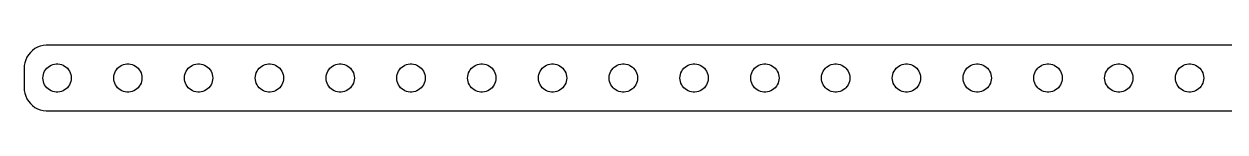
# Model space of a CAD drawing. Header units: metres. Extents: x -127 to 127, y 21 to 27.
# Drawn here: x -127.2 to 0, y 20.5 to 27.5 of the extents above; entities that cross this region are included whole.
import ezdxf

# ---------------------------------------------------------------- set-up
doc = ezdxf.new("R2010")
doc.units = ezdxf.units.M

msp = doc.modelspace()

# ---------------------------------------------------------------- linework, layer by layer
for p, q in [((-126.344, 26.9263), (-126.572, 26.7114)), ((-126.09, 27.1108), (-126.344, 26.9263)), ((-125.814, 27.2621), (-126.09, 27.1108)), ((-125.523, 27.3776), (-125.814, 27.2621)), ((-125.218, 27.4557), (-125.523, 27.3776)), ((-124.907, 27.4951), (-125.218, 27.4557)), ((124.907, 27.4951), (-124.907, 27.4951)), ((-127.171, 25.6217), (-127.23, 25.3133)), ((-127.074, 25.9203), (-127.171, 25.6217)), ((-126.941, 26.2044), (-127.074, 25.9203)), ((-126.773, 26.4695), (-126.941, 26.2044)), ((-126.572, 26.7114), (-126.773, 26.4695)), ((-124.214, 25.4266), (-124.031, 25.4734)), ((-124.031, 25.4734), (-123.844, 25.497)), ((-123.844, 25.497), (-123.656, 25.497)), ((-123.656, 25.497), (-123.469, 25.4734)), ((-123.469, 25.4734), (-123.286, 25.4266)), ((-116.714, 25.4266), (-116.531, 25.4734)), ((-116.531, 25.4734), (-116.344, 25.497)), ((-116.344, 25.497), (-116.156, 25.497)), ((-116.156, 25.497), (-115.969, 25.4734)), ((-115.969, 25.4734), (-115.786, 25.4266)), ((-109.214, 25.4266), (-109.031, 25.4734)), ((-109.031, 25.4734), (-108.844, 25.497)), ((-108.844, 25.497), (-108.656, 25.497)), ((-108.656, 25.497), (-108.469, 25.4734)), ((-108.469, 25.4734), (-108.286, 25.4266)), ((-101.714, 25.4266), (-101.531, 25.4734)), ((-101.531, 25.4734), (-101.344, 25.497)), ((-101.344, 25.497), (-101.156, 25.497)), ((-101.156, 25.497), (-100.969, 25.4734)), ((-100.969, 25.4734), (-100.786, 25.4266)), ((-94.2135, 25.4266), (-94.0311, 25.4734)), ((-94.0311, 25.4734), (-93.8442, 25.497)), ((-93.8442, 25.497), (-93.6558, 25.497)), ((-93.6558, 25.497), (-93.4689, 25.4734)), ((-93.4689, 25.4734), (-93.2865, 25.4266)), ((-86.7135, 25.4266), (-86.5311, 25.4734)), ((-86.5311, 25.4734), (-86.3442, 25.497)), ((-86.3442, 25.497), (-86.1558, 25.497)), ((-86.1558, 25.497), (-85.9689, 25.4734)), ((-85.9689, 25.4734), (-85.7865, 25.4266)), ((-79.2135, 25.4266), (-79.0311, 25.4734)), ((-79.0311, 25.4734), (-78.8442, 25.497)), ((-78.8442, 25.497), (-78.6558, 25.497)), ((-78.6558, 25.497), (-78.4689, 25.4734)), ((-78.4689, 25.4734), (-78.2865, 25.4266)), ((-71.7135, 25.4266), (-71.5311, 25.4734)), ((-71.5311, 25.4734), (-71.3442, 25.497)), ((-71.3442, 25.497), (-71.1558, 25.497)), ((-71.1558, 25.497), (-70.9689, 25.4734)), ((-70.9689, 25.4734), (-70.7865, 25.4266)), ((-64.2135, 25.4266), (-64.0311, 25.4734)), ((-64.0311, 25.4734), (-63.8442, 25.497)), ((-63.8442, 25.497), (-63.6558, 25.497)), ((-63.6558, 25.497), (-63.4689, 25.4734)), ((-63.4689, 25.4734), (-63.2865, 25.4266)), ((-56.7135, 25.4266), (-56.5311, 25.4734)), ((-56.5311, 25.4734), (-56.3442, 25.497)), ((-56.3442, 25.497), (-56.1558, 25.497)), ((-56.1558, 25.497), (-55.9689, 25.4734)), ((-55.9689, 25.4734), (-55.7865, 25.4266)), ((-49.2135, 25.4266), (-49.0311, 25.4734)), ((-49.0311, 25.4734), (-48.8442, 25.497)), ((-48.8442, 25.497), (-48.6558, 25.497)), ((-48.6558, 25.497), (-48.4689, 25.4734)), ((-48.4689, 25.4734), (-48.2865, 25.4266)), ((-41.7135, 25.4266), (-41.5311, 25.4734)), ((-41.5311, 25.4734), (-41.3442, 25.497)), ((-41.3442, 25.497), (-41.1558, 25.497)), ((-41.1558, 25.497), (-40.9689, 25.4734)), ((-40.9689, 25.4734), (-40.7865, 25.4266)), ((-34.2135, 25.4266), (-34.0311, 25.4734)), ((-34.0311, 25.4734), (-33.8442, 25.497)), ((-33.8442, 25.497), (-33.6558, 25.497)), ((-33.6558, 25.497), (-33.4689, 25.4734)), ((-33.4689, 25.4734), (-33.2865, 25.4266)), ((-26.7135, 25.4266), (-26.5311, 25.4734)), ((-26.5311, 25.4734), (-26.3442, 25.497)), ((-26.3442, 25.497), (-26.1558, 25.497)), ((-26.1558, 25.497), (-25.9689, 25.4734)), ((-25.9689, 25.4734), (-25.7865, 25.4266)), ((-19.2135, 25.4266), (-19.0311, 25.4734)), ((-19.0311, 25.4734), (-18.8442, 25.497)), ((-18.8442, 25.497), (-18.6558, 25.497)), ((-18.6558, 25.497), (-18.4689, 25.4734)), ((-18.4689, 25.4734), (-18.2865, 25.4266)), ((-11.7135, 25.4266), (-11.5311, 25.4734)), ((-11.5311, 25.4734), (-11.3442, 25.497)), ((-11.3442, 25.497), (-11.1558, 25.497)), ((-11.1558, 25.497), (-10.9689, 25.4734)), ((-10.9689, 25.4734), (-10.7865, 25.4266)), ((-4.21352, 25.4266), (-4.03107, 25.4734)), ((-4.03107, 25.4734), (-3.84418, 25.497)), ((-3.84418, 25.497), (-3.65581, 25.497)), ((-3.65581, 25.497), (-3.46892, 25.4734)), ((-3.46892, 25.4734), (-3.28647, 25.4266)), ((-127.23, 25.3133), (-127.25, 25)), ((-127.25, 25), (-127.25, 23)), ((-125.25, 24), (-125.238, 24.188)), ((-125.238, 24.188), (-125.203, 24.373)), ((-125.203, 24.373), (-125.145, 24.5522)), ((-125.145, 24.5522), (-125.064, 24.7226)), ((-125.064, 24.7226), (-124.964, 24.8817)), ((-124.964, 24.8817), (-124.843, 25.0268)), ((-124.843, 25.0268), (-124.706, 25.1558)), ((-124.706, 25.1558), (-124.554, 25.2665)), ((-124.554, 25.2665), (-124.389, 25.3572)), ((-124.389, 25.3572), (-124.214, 25.4266)), ((-123.286, 25.4266), (-123.111, 25.3572)), ((-123.111, 25.3572), (-122.946, 25.2665)), ((-122.946, 25.2665), (-122.794, 25.1558)), ((-122.794, 25.1558), (-122.657, 25.0268)), ((-122.657, 25.0268), (-122.536, 24.8817)), ((-122.536, 24.8817), (-122.436, 24.7226)), ((-122.436, 24.7226), (-122.355, 24.5522)), ((-122.355, 24.5522), (-122.297, 24.373)), ((-122.297, 24.373), (-122.262, 24.188)), ((-122.262, 24.188), (-122.25, 24)), ((-117.75, 24), (-117.738, 24.188)), ((-117.738, 24.188), (-117.703, 24.373)), ((-117.703, 24.373), (-117.645, 24.5522)), ((-117.645, 24.5522), (-117.564, 24.7226)), ((-117.564, 24.7226), (-117.464, 24.8817)), ((-117.464, 24.8817), (-117.343, 25.0268)), ((-117.343, 25.0268), (-117.206, 25.1558)), ((-117.206, 25.1558), (-117.054, 25.2665)), ((-117.054, 25.2665), (-116.889, 25.3572)), ((-116.889, 25.3572), (-116.714, 25.4266)), ((-115.786, 25.4266), (-115.611, 25.3572)), ((-115.611, 25.3572), (-115.446, 25.2665)), ((-115.446, 25.2665), (-115.294, 25.1558)), ((-115.294, 25.1558), (-115.157, 25.0268)), ((-115.157, 25.0268), (-115.036, 24.8817)), ((-115.036, 24.8817), (-114.936, 24.7226)), ((-114.936, 24.7226), (-114.855, 24.5522)), ((-114.855, 24.5522), (-114.797, 24.373)), ((-114.797, 24.373), (-114.762, 24.188)), ((-114.762, 24.188), (-114.75, 24)), ((-110.25, 24), (-110.238, 24.188)), ((-110.238, 24.188), (-110.203, 24.373)), ((-110.203, 24.373), (-110.145, 24.5522)), ((-110.145, 24.5522), (-110.064, 24.7226)), ((-110.064, 24.7226), (-109.964, 24.8817)), ((-109.964, 24.8817), (-109.843, 25.0268)), ((-109.843, 25.0268), (-109.706, 25.1558)), ((-109.706, 25.1558), (-109.554, 25.2665)), ((-109.554, 25.2665), (-109.389, 25.3572)), ((-109.389, 25.3572), (-109.214, 25.4266)), ((-108.286, 25.4266), (-108.111, 25.3572)), ((-108.111, 25.3572), (-107.946, 25.2665)), ((-107.946, 25.2665), (-107.794, 25.1558)), ((-107.794, 25.1558), (-107.657, 25.0268)), ((-107.657, 25.0268), (-107.536, 24.8817)), ((-107.536, 24.8817), (-107.436, 24.7226)), ((-107.436, 24.7226), (-107.355, 24.5522)), ((-107.355, 24.5522), (-107.297, 24.373)), ((-107.297, 24.373), (-107.262, 24.188)), ((-107.262, 24.188), (-107.25, 24)), ((-102.75, 24), (-102.738, 24.188)), ((-102.738, 24.188), (-102.703, 24.373)), ((-102.703, 24.373), (-102.645, 24.5522)), ((-102.645, 24.5522), (-102.564, 24.7226)), ((-102.564, 24.7226), (-102.464, 24.8817)), ((-102.464, 24.8817), (-102.343, 25.0268)), ((-102.343, 25.0268), (-102.206, 25.1558)), ((-102.206, 25.1558), (-102.054, 25.2665)), ((-102.054, 25.2665), (-101.889, 25.3572)), ((-101.889, 25.3572), (-101.714, 25.4266)), ((-100.786, 25.4266), (-100.611, 25.3572)), ((-100.611, 25.3572), (-100.446, 25.2665)), ((-100.446, 25.2665), (-100.294, 25.1558)), ((-100.294, 25.1558), (-100.157, 25.0268)), ((-100.157, 25.0268), (-100.036, 24.8817)), ((-100.036, 24.8817), (-99.9355, 24.7226)), ((-99.9355, 24.7226), (-99.8553, 24.5522)), ((-99.8553, 24.5522), (-99.7971, 24.373)), ((-99.7971, 24.373), (-99.7618, 24.188)), ((-99.7618, 24.188), (-99.75, 24)), ((-95.25, 24), (-95.2382, 24.188)), ((-95.2382, 24.188), (-95.2029, 24.373)), ((-95.2029, 24.373), (-95.1447, 24.5522)), ((-95.1447, 24.5522), (-95.0645, 24.7226)), ((-95.0645, 24.7226), (-94.9635, 24.8817)), ((-94.9635, 24.8817), (-94.8434, 25.0268)), ((-94.8434, 25.0268), (-94.7061, 25.1558)), ((-94.7061, 25.1558), (-94.5537, 25.2665)), ((-94.5537, 25.2665), (-94.3887, 25.3572)), ((-94.3887, 25.3572), (-94.2135, 25.4266)), ((-93.2865, 25.4266), (-93.1113, 25.3572)), ((-93.1113, 25.3572), (-92.9463, 25.2665)), ((-92.9463, 25.2665), (-92.7939, 25.1558)), ((-92.7939, 25.1558), (-92.6565, 25.0268)), ((-92.6565, 25.0268), (-92.5365, 24.8817)), ((-92.5365, 24.8817), (-92.4355, 24.7226)), ((-92.4355, 24.7226), (-92.3553, 24.5522)), ((-92.3553, 24.5522), (-92.2971, 24.373)), ((-92.2971, 24.373), (-92.2618, 24.188)), ((-92.2618, 24.188), (-92.25, 24)), ((-87.75, 24), (-87.7382, 24.188)), ((-87.7382, 24.188), (-87.7029, 24.373)), ((-87.7029, 24.373), (-87.6447, 24.5522)), ((-87.6447, 24.5522), (-87.5645, 24.7226)), ((-87.5645, 24.7226), (-87.4635, 24.8817)), ((-87.4635, 24.8817), (-87.3434, 25.0268)), ((-87.3434, 25.0268), (-87.2061, 25.1558)), ((-87.2061, 25.1558), (-87.0537, 25.2665)), ((-87.0537, 25.2665), (-86.8887, 25.3572)), ((-86.8887, 25.3572), (-86.7135, 25.4266)), ((-85.7865, 25.4266), (-85.6113, 25.3572)), ((-85.6113, 25.3572), (-85.4463, 25.2665)), ((-85.4463, 25.2665), (-85.2939, 25.1558)), ((-85.2939, 25.1558), (-85.1565, 25.0268)), ((-85.1565, 25.0268), (-85.0365, 24.8817)), ((-85.0365, 24.8817), (-84.9355, 24.7226)), ((-84.9355, 24.7226), (-84.8553, 24.5522)), ((-84.8553, 24.5522), (-84.7971, 24.373)), ((-84.7971, 24.373), (-84.7618, 24.188)), ((-84.7618, 24.188), (-84.75, 24)), ((-80.25, 24), (-80.2382, 24.188)), ((-80.2382, 24.188), (-80.2029, 24.373)), ((-80.2029, 24.373), (-80.1447, 24.5522)), ((-80.1447, 24.5522), (-80.0645, 24.7226)), ((-80.0645, 24.7226), (-79.9635, 24.8817)), ((-79.9635, 24.8817), (-79.8434, 25.0268)), ((-79.8434, 25.0268), (-79.7061, 25.1558)), ((-79.7061, 25.1558), (-79.5537, 25.2665)), ((-79.5537, 25.2665), (-79.3887, 25.3572)), ((-79.3887, 25.3572), (-79.2135, 25.4266)), ((-78.2865, 25.4266), (-78.1113, 25.3572)), ((-78.1113, 25.3572), (-77.9463, 25.2665)), ((-77.9463, 25.2665), (-77.7939, 25.1558)), ((-77.7939, 25.1558), (-77.6565, 25.0268)), ((-77.6565, 25.0268), (-77.5365, 24.8817)), ((-77.5365, 24.8817), (-77.4355, 24.7226)), ((-77.4355, 24.7226), (-77.3553, 24.5522)), ((-77.3553, 24.5522), (-77.2971, 24.373)), ((-77.2971, 24.373), (-77.2618, 24.188)), ((-77.2618, 24.188), (-77.25, 24)), ((-72.75, 24), (-72.7382, 24.188)), ((-72.7382, 24.188), (-72.7029, 24.373)), ((-72.7029, 24.373), (-72.6447, 24.5522)), ((-72.6447, 24.5522), (-72.5645, 24.7226)), ((-72.5645, 24.7226), (-72.4635, 24.8817)), ((-72.4635, 24.8817), (-72.3434, 25.0268)), ((-72.3434, 25.0268), (-72.2061, 25.1558)), ((-72.2061, 25.1558), (-72.0537, 25.2665)), ((-72.0537, 25.2665), (-71.8887, 25.3572)), ((-71.8887, 25.3572), (-71.7135, 25.4266)), ((-70.7865, 25.4266), (-70.6113, 25.3572)), ((-70.6113, 25.3572), (-70.4463, 25.2665)), ((-70.4463, 25.2665), (-70.2939, 25.1558)), ((-70.2939, 25.1558), (-70.1565, 25.0268)), ((-70.1565, 25.0268), (-70.0365, 24.8817)), ((-70.0365, 24.8817), (-69.9355, 24.7226)), ((-69.9355, 24.7226), (-69.8553, 24.5522)), ((-69.8553, 24.5522), (-69.7971, 24.373)), ((-69.7971, 24.373), (-69.7618, 24.188)), ((-69.7618, 24.188), (-69.75, 24)), ((-65.25, 24), (-65.2382, 24.188)), ((-65.2382, 24.188), (-65.2029, 24.373)), ((-65.2029, 24.373), (-65.1447, 24.5522)), ((-65.1447, 24.5522), (-65.0645, 24.7226)), ((-65.0645, 24.7226), (-64.9635, 24.8817)), ((-64.9635, 24.8817), (-64.8434, 25.0268)), ((-64.8434, 25.0268), (-64.7061, 25.1558)), ((-64.7061, 25.1558), (-64.5537, 25.2665)), ((-64.5537, 25.2665), (-64.3887, 25.3572)), ((-64.3887, 25.3572), (-64.2135, 25.4266)), ((-63.2865, 25.4266), (-63.1113, 25.3572)), ((-63.1113, 25.3572), (-62.9463, 25.2665)), ((-62.9463, 25.2665), (-62.7939, 25.1558)), ((-62.7939, 25.1558), (-62.6565, 25.0268)), ((-62.6565, 25.0268), (-62.5365, 24.8817)), ((-62.5365, 24.8817), (-62.4355, 24.7226)), ((-62.4355, 24.7226), (-62.3553, 24.5522)), ((-62.3553, 24.5522), (-62.2971, 24.373)), ((-62.2971, 24.373), (-62.2618, 24.188)), ((-62.2618, 24.188), (-62.25, 24)), ((-57.75, 24), (-57.7382, 24.188)), ((-57.7382, 24.188), (-57.7029, 24.373)), ((-57.7029, 24.373), (-57.6447, 24.5522)), ((-57.6447, 24.5522), (-57.5645, 24.7226)), ((-57.5645, 24.7226), (-57.4635, 24.8817)), ((-57.4635, 24.8817), (-57.3434, 25.0268)), ((-57.3434, 25.0268), (-57.2061, 25.1558)), ((-57.2061, 25.1558), (-57.0537, 25.2665)), ((-57.0537, 25.2665), (-56.8887, 25.3572)), ((-56.8887, 25.3572), (-56.7135, 25.4266)), ((-55.7865, 25.4266), (-55.6113, 25.3572)), ((-55.6113, 25.3572), (-55.4463, 25.2665)), ((-55.4463, 25.2665), (-55.2939, 25.1558)), ((-55.2939, 25.1558), (-55.1565, 25.0268)), ((-55.1565, 25.0268), (-55.0365, 24.8817)), ((-55.0365, 24.8817), (-54.9355, 24.7226)), ((-54.9355, 24.7226), (-54.8553, 24.5522)), ((-54.8553, 24.5522), (-54.7971, 24.373)), ((-54.7971, 24.373), (-54.7618, 24.188)), ((-54.7618, 24.188), (-54.75, 24)), ((-50.25, 24), (-50.2382, 24.188)), ((-50.2382, 24.188), (-50.2029, 24.373)), ((-50.2029, 24.373), (-50.1447, 24.5522)), ((-50.1447, 24.5522), (-50.0645, 24.7226)), ((-50.0645, 24.7226), (-49.9635, 24.8817)), ((-49.9635, 24.8817), (-49.8434, 25.0268)), ((-49.8434, 25.0268), (-49.7061, 25.1558)), ((-49.7061, 25.1558), (-49.5537, 25.2665)), ((-49.5537, 25.2665), (-49.3887, 25.3572)), ((-49.3887, 25.3572), (-49.2135, 25.4266)), ((-48.2865, 25.4266), (-48.1113, 25.3572)), ((-48.1113, 25.3572), (-47.9463, 25.2665)), ((-47.9463, 25.2665), (-47.7939, 25.1558)), ((-47.7939, 25.1558), (-47.6565, 25.0268)), ((-47.6565, 25.0268), (-47.5365, 24.8817)), ((-47.5365, 24.8817), (-47.4355, 24.7226)), ((-47.4355, 24.7226), (-47.3553, 24.5522)), ((-47.3553, 24.5522), (-47.2971, 24.373)), ((-47.2971, 24.373), (-47.2618, 24.188)), ((-47.2618, 24.188), (-47.25, 24)), ((-42.75, 24), (-42.7382, 24.188)), ((-42.7382, 24.188), (-42.7029, 24.373)), ((-42.7029, 24.373), (-42.6447, 24.5522)), ((-42.6447, 24.5522), (-42.5645, 24.7226)), ((-42.5645, 24.7226), (-42.4635, 24.8817)), ((-42.4635, 24.8817), (-42.3434, 25.0268)), ((-42.3434, 25.0268), (-42.2061, 25.1558)), ((-42.2061, 25.1558), (-42.0537, 25.2665)), ((-42.0537, 25.2665), (-41.8887, 25.3572)), ((-41.8887, 25.3572), (-41.7135, 25.4266)), ((-40.7865, 25.4266), (-40.6113, 25.3572)), ((-40.6113, 25.3572), (-40.4463, 25.2665)), ((-40.4463, 25.2665), (-40.2939, 25.1558)), ((-40.2939, 25.1558), (-40.1565, 25.0268)), ((-40.1565, 25.0268), (-40.0365, 24.8817)), ((-40.0365, 24.8817), (-39.9355, 24.7226)), ((-39.9355, 24.7226), (-39.8553, 24.5522)), ((-39.8553, 24.5522), (-39.7971, 24.373)), ((-39.7971, 24.373), (-39.7618, 24.188)), ((-39.7618, 24.188), (-39.75, 24)), ((-35.25, 24), (-35.2382, 24.188)), ((-35.2382, 24.188), (-35.2029, 24.373)), ((-35.2029, 24.373), (-35.1447, 24.5522)), ((-35.1447, 24.5522), (-35.0645, 24.7226)), ((-35.0645, 24.7226), (-34.9635, 24.8817)), ((-34.9635, 24.8817), (-34.8434, 25.0268)), ((-34.8434, 25.0268), (-34.7061, 25.1558)), ((-34.7061, 25.1558), (-34.5537, 25.2665)), ((-34.5537, 25.2665), (-34.3887, 25.3572)), ((-34.3887, 25.3572), (-34.2135, 25.4266)), ((-33.2865, 25.4266), (-33.1113, 25.3572)), ((-33.1113, 25.3572), (-32.9463, 25.2665)), ((-32.9463, 25.2665), (-32.7939, 25.1558)), ((-32.7939, 25.1558), (-32.6565, 25.0268)), ((-32.6565, 25.0268), (-32.5365, 24.8817)), ((-32.5365, 24.8817), (-32.4355, 24.7226)), ((-32.4355, 24.7226), (-32.3553, 24.5522)), ((-32.3553, 24.5522), (-32.2971, 24.373)), ((-32.2971, 24.373), (-32.2618, 24.188)), ((-32.2618, 24.188), (-32.25, 24)), ((-27.75, 24), (-27.7382, 24.188)), ((-27.7382, 24.188), (-27.7029, 24.373)), ((-27.7029, 24.373), (-27.6447, 24.5522)), ((-27.6447, 24.5522), (-27.5645, 24.7226)), ((-27.5645, 24.7226), (-27.4635, 24.8817)), ((-27.4635, 24.8817), (-27.3434, 25.0268)), ((-27.3434, 25.0268), (-27.2061, 25.1558)), ((-27.2061, 25.1558), (-27.0537, 25.2665)), ((-27.0537, 25.2665), (-26.8887, 25.3572)), ((-26.8887, 25.3572), (-26.7135, 25.4266)), ((-25.7865, 25.4266), (-25.6113, 25.3572)), ((-25.6113, 25.3572), (-25.4463, 25.2665)), ((-25.4463, 25.2665), (-25.2939, 25.1558)), ((-25.2939, 25.1558), (-25.1565, 25.0268)), ((-25.1565, 25.0268), (-25.0365, 24.8817)), ((-25.0365, 24.8817), (-24.9355, 24.7226)), ((-24.9355, 24.7226), (-24.8553, 24.5522)), ((-24.8553, 24.5522), (-24.7971, 24.373)), ((-24.7971, 24.373), (-24.7618, 24.188)), ((-24.7618, 24.188), (-24.75, 24)), ((-20.25, 24), (-20.2382, 24.188)), ((-20.2382, 24.188), (-20.2029, 24.373)), ((-20.2029, 24.373), (-20.1447, 24.5522)), ((-20.1447, 24.5522), (-20.0645, 24.7226)), ((-20.0645, 24.7226), (-19.9635, 24.8817)), ((-19.9635, 24.8817), (-19.8434, 25.0268)), ((-19.8434, 25.0268), (-19.7061, 25.1558)), ((-19.7061, 25.1558), (-19.5537, 25.2665)), ((-19.5537, 25.2665), (-19.3887, 25.3572)), ((-19.3887, 25.3572), (-19.2135, 25.4266)), ((-18.2865, 25.4266), (-18.1113, 25.3572)), ((-18.1113, 25.3572), (-17.9463, 25.2665)), ((-17.9463, 25.2665), (-17.7939, 25.1558)), ((-17.7939, 25.1558), (-17.6565, 25.0268)), ((-17.6565, 25.0268), (-17.5365, 24.8817)), ((-17.5365, 24.8817), (-17.4355, 24.7226)), ((-17.4355, 24.7226), (-17.3553, 24.5522)), ((-17.3553, 24.5522), (-17.2971, 24.373)), ((-17.2971, 24.373), (-17.2618, 24.188)), ((-17.2618, 24.188), (-17.25, 24)), ((-12.75, 24), (-12.7382, 24.188)), ((-12.7382, 24.188), (-12.7029, 24.373)), ((-12.7029, 24.373), (-12.6447, 24.5522)), ((-12.6447, 24.5522), (-12.5645, 24.7226)), ((-12.5645, 24.7226), (-12.4635, 24.8817)), ((-12.4635, 24.8817), (-12.3434, 25.0268)), ((-12.3434, 25.0268), (-12.2061, 25.1558)), ((-12.2061, 25.1558), (-12.0537, 25.2665)), ((-12.0537, 25.2665), (-11.8887, 25.3572)), ((-11.8887, 25.3572), (-11.7135, 25.4266)), ((-10.7865, 25.4266), (-10.6113, 25.3572)), ((-10.6113, 25.3572), (-10.4463, 25.2665)), ((-10.4463, 25.2665), (-10.2939, 25.1558)), ((-10.2939, 25.1558), (-10.1565, 25.0268)), ((-10.1565, 25.0268), (-10.0365, 24.8817)), ((-10.0365, 24.8817), (-9.93553, 24.7226)), ((-9.93553, 24.7226), (-9.85533, 24.5522)), ((-9.85533, 24.5522), (-9.79712, 24.373)), ((-9.79712, 24.373), (-9.76183, 24.188)), ((-9.76183, 24.188), (-9.75, 24)), ((-5.25, 24), (-5.23816, 24.188)), ((-5.23816, 24.188), (-5.20287, 24.373)), ((-5.20287, 24.373), (-5.14465, 24.5522)), ((-5.14465, 24.5522), (-5.06445, 24.7226)), ((-5.06445, 24.7226), (-4.96352, 24.8817)), ((-4.96352, 24.8817), (-4.84344, 25.0268)), ((-4.84344, 25.0268), (-4.70613, 25.1558)), ((-4.70613, 25.1558), (-4.55373, 25.2665)), ((-4.55373, 25.2665), (-4.38866, 25.3572)), ((-4.38866, 25.3572), (-4.21352, 25.4266)), ((-3.28647, 25.4266), (-3.11133, 25.3572)), ((-3.11133, 25.3572), (-2.94626, 25.2665)), ((-2.94626, 25.2665), (-2.79385, 25.1558)), ((-2.79385, 25.1558), (-2.65654, 25.0268)), ((-2.65654, 25.0268), (-2.53647, 24.8817)), ((-2.53647, 24.8817), (-2.43553, 24.7226)), ((-2.43553, 24.7226), (-2.35533, 24.5522)), ((-2.35533, 24.5522), (-2.29712, 24.373)), ((-2.29712, 24.373), (-2.26183, 24.188)), ((-2.26183, 24.188), (-2.25, 24)), ((-127.25, 23), (-127.23, 22.6867)), ((-125.238, 23.812), (-125.25, 24)), ((-125.203, 23.627), (-125.238, 23.812)), ((-125.145, 23.4478), (-125.203, 23.627)), ((-125.064, 23.2774), (-125.145, 23.4478)), ((-124.964, 23.1183), (-125.064, 23.2774)), ((-124.843, 22.9732), (-124.964, 23.1183)), ((-124.706, 22.8442), (-124.843, 22.9732)), ((-122.657, 22.9732), (-122.794, 22.8442)), ((-122.536, 23.1183), (-122.657, 22.9732)), ((-122.436, 23.2774), (-122.536, 23.1183)), ((-122.355, 23.4478), (-122.436, 23.2774)), ((-122.297, 23.627), (-122.355, 23.4478)), ((-122.262, 23.812), (-122.297, 23.627)), ((-122.25, 24), (-122.262, 23.812)), ((-117.738, 23.812), (-117.75, 24)), ((-117.703, 23.627), (-117.738, 23.812)), ((-117.645, 23.4478), (-117.703, 23.627)), ((-117.564, 23.2774), (-117.645, 23.4478)), ((-117.464, 23.1183), (-117.564, 23.2774)), ((-117.343, 22.9732), (-117.464, 23.1183)), ((-117.206, 22.8442), (-117.343, 22.9732)), ((-115.157, 22.9732), (-115.294, 22.8442)), ((-115.036, 23.1183), (-115.157, 22.9732)), ((-114.936, 23.2774), (-115.036, 23.1183)), ((-114.855, 23.4478), (-114.936, 23.2774)), ((-114.797, 23.627), (-114.855, 23.4478)), ((-114.762, 23.812), (-114.797, 23.627)), ((-114.75, 24), (-114.762, 23.812)), ((-110.238, 23.812), (-110.25, 24)), ((-110.203, 23.627), (-110.238, 23.812)), ((-110.145, 23.4478), (-110.203, 23.627)), ((-110.064, 23.2774), (-110.145, 23.4478)), ((-109.964, 23.1183), (-110.064, 23.2774)), ((-109.843, 22.9732), (-109.964, 23.1183)), ((-109.706, 22.8442), (-109.843, 22.9732)), ((-107.657, 22.9732), (-107.794, 22.8442)), ((-107.536, 23.1183), (-107.657, 22.9732)), ((-107.436, 23.2774), (-107.536, 23.1183)), ((-107.355, 23.4478), (-107.436, 23.2774)), ((-107.297, 23.627), (-107.355, 23.4478)), ((-107.262, 23.812), (-107.297, 23.627)), ((-107.25, 24), (-107.262, 23.812)), ((-102.738, 23.812), (-102.75, 24)), ((-102.703, 23.627), (-102.738, 23.812)), ((-102.645, 23.4478), (-102.703, 23.627)), ((-102.564, 23.2774), (-102.645, 23.4478)), ((-102.464, 23.1183), (-102.564, 23.2774)), ((-102.343, 22.9732), (-102.464, 23.1183)), ((-102.206, 22.8442), (-102.343, 22.9732)), ((-100.157, 22.9732), (-100.294, 22.8442)), ((-100.036, 23.1183), (-100.157, 22.9732)), ((-99.9355, 23.2774), (-100.036, 23.1183)), ((-99.8553, 23.4478), (-99.9355, 23.2774)), ((-99.7971, 23.627), (-99.8553, 23.4478)), ((-99.7618, 23.812), (-99.7971, 23.627)), ((-99.75, 24), (-99.7618, 23.812)), ((-95.2382, 23.812), (-95.25, 24)), ((-95.2029, 23.627), (-95.2382, 23.812)), ((-95.1447, 23.4478), (-95.2029, 23.627)), ((-95.0645, 23.2774), (-95.1447, 23.4478)), ((-94.9635, 23.1183), (-95.0645, 23.2774)), ((-94.8434, 22.9732), (-94.9635, 23.1183)), ((-94.7061, 22.8442), (-94.8434, 22.9732)), ((-92.6565, 22.9732), (-92.7939, 22.8442)), ((-92.5365, 23.1183), (-92.6565, 22.9732)), ((-92.4355, 23.2774), (-92.5365, 23.1183)), ((-92.3553, 23.4478), (-92.4355, 23.2774)), ((-92.2971, 23.627), (-92.3553, 23.4478)), ((-92.2618, 23.812), (-92.2971, 23.627)), ((-92.25, 24), (-92.2618, 23.812)), ((-87.7382, 23.812), (-87.75, 24)), ((-87.7029, 23.627), (-87.7382, 23.812)), ((-87.6447, 23.4478), (-87.7029, 23.627)), ((-87.5645, 23.2774), (-87.6447, 23.4478)), ((-87.4635, 23.1183), (-87.5645, 23.2774)), ((-87.3434, 22.9732), (-87.4635, 23.1183)), ((-87.2061, 22.8442), (-87.3434, 22.9732)), ((-85.1565, 22.9732), (-85.2939, 22.8442)), ((-85.0365, 23.1183), (-85.1565, 22.9732)), ((-84.9355, 23.2774), (-85.0365, 23.1183)), ((-84.8553, 23.4478), (-84.9355, 23.2774)), ((-84.7971, 23.627), (-84.8553, 23.4478)), ((-84.7618, 23.812), (-84.7971, 23.627)), ((-84.75, 24), (-84.7618, 23.812)), ((-80.2382, 23.812), (-80.25, 24)), ((-80.2029, 23.627), (-80.2382, 23.812)), ((-80.1447, 23.4478), (-80.2029, 23.627)), ((-80.0645, 23.2774), (-80.1447, 23.4478)), ((-79.9635, 23.1183), (-80.0645, 23.2774)), ((-79.8434, 22.9732), (-79.9635, 23.1183)), ((-79.7061, 22.8442), (-79.8434, 22.9732)), ((-77.6565, 22.9732), (-77.7939, 22.8442)), ((-77.5365, 23.1183), (-77.6565, 22.9732)), ((-77.4355, 23.2774), (-77.5365, 23.1183)), ((-77.3553, 23.4478), (-77.4355, 23.2774)), ((-77.2971, 23.627), (-77.3553, 23.4478)), ((-77.2618, 23.812), (-77.2971, 23.627)), ((-77.25, 24), (-77.2618, 23.812)), ((-72.7382, 23.812), (-72.75, 24)), ((-72.7029, 23.627), (-72.7382, 23.812)), ((-72.6447, 23.4478), (-72.7029, 23.627)), ((-72.5645, 23.2774), (-72.6447, 23.4478)), ((-72.4635, 23.1183), (-72.5645, 23.2774)), ((-72.3434, 22.9732), (-72.4635, 23.1183)), ((-72.2061, 22.8442), (-72.3434, 22.9732)), ((-70.1565, 22.9732), (-70.2939, 22.8442)), ((-70.0365, 23.1183), (-70.1565, 22.9732)), ((-69.9355, 23.2774), (-70.0365, 23.1183)), ((-69.8553, 23.4478), (-69.9355, 23.2774)), ((-69.7971, 23.627), (-69.8553, 23.4478)), ((-69.7618, 23.812), (-69.7971, 23.627)), ((-69.75, 24), (-69.7618, 23.812)), ((-65.2382, 23.812), (-65.25, 24)), ((-65.2029, 23.627), (-65.2382, 23.812)), ((-65.1447, 23.4478), (-65.2029, 23.627)), ((-65.0645, 23.2774), (-65.1447, 23.4478)), ((-64.9635, 23.1183), (-65.0645, 23.2774)), ((-64.8434, 22.9732), (-64.9635, 23.1183)), ((-64.7061, 22.8442), (-64.8434, 22.9732)), ((-62.6565, 22.9732), (-62.7939, 22.8442)), ((-62.5365, 23.1183), (-62.6565, 22.9732)), ((-62.4355, 23.2774), (-62.5365, 23.1183)), ((-62.3553, 23.4478), (-62.4355, 23.2774)), ((-62.2971, 23.627), (-62.3553, 23.4478)), ((-62.2618, 23.812), (-62.2971, 23.627)), ((-62.25, 24), (-62.2618, 23.812)), ((-57.7382, 23.812), (-57.75, 24)), ((-57.7029, 23.627), (-57.7382, 23.812)), ((-57.6447, 23.4478), (-57.7029, 23.627)), ((-57.5645, 23.2774), (-57.6447, 23.4478)), ((-57.4635, 23.1183), (-57.5645, 23.2774)), ((-57.3434, 22.9732), (-57.4635, 23.1183)), ((-57.2061, 22.8442), (-57.3434, 22.9732)), ((-55.1565, 22.9732), (-55.2939, 22.8442)), ((-55.0365, 23.1183), (-55.1565, 22.9732)), ((-54.9355, 23.2774), (-55.0365, 23.1183)), ((-54.8553, 23.4478), (-54.9355, 23.2774)), ((-54.7971, 23.627), (-54.8553, 23.4478)), ((-54.7618, 23.812), (-54.7971, 23.627)), ((-54.75, 24), (-54.7618, 23.812)), ((-50.2382, 23.812), (-50.25, 24)), ((-50.2029, 23.627), (-50.2382, 23.812)), ((-50.1447, 23.4478), (-50.2029, 23.627)), ((-50.0645, 23.2774), (-50.1447, 23.4478)), ((-49.9635, 23.1183), (-50.0645, 23.2774)), ((-49.8434, 22.9732), (-49.9635, 23.1183)), ((-49.7061, 22.8442), (-49.8434, 22.9732)), ((-47.6565, 22.9732), (-47.7939, 22.8442)), ((-47.5365, 23.1183), (-47.6565, 22.9732)), ((-47.4355, 23.2774), (-47.5365, 23.1183)), ((-47.3553, 23.4478), (-47.4355, 23.2774)), ((-47.2971, 23.627), (-47.3553, 23.4478)), ((-47.2618, 23.812), (-47.2971, 23.627)), ((-47.25, 24), (-47.2618, 23.812)), ((-42.7382, 23.812), (-42.75, 24)), ((-42.7029, 23.627), (-42.7382, 23.812)), ((-42.6447, 23.4478), (-42.7029, 23.627)), ((-42.5645, 23.2774), (-42.6447, 23.4478)), ((-42.4635, 23.1183), (-42.5645, 23.2774)), ((-42.3434, 22.9732), (-42.4635, 23.1183)), ((-42.2061, 22.8442), (-42.3434, 22.9732)), ((-40.1565, 22.9732), (-40.2939, 22.8442)), ((-40.0365, 23.1183), (-40.1565, 22.9732)), ((-39.9355, 23.2774), (-40.0365, 23.1183)), ((-39.8553, 23.4478), (-39.9355, 23.2774)), ((-39.7971, 23.627), (-39.8553, 23.4478)), ((-39.7618, 23.812), (-39.7971, 23.627)), ((-39.75, 24), (-39.7618, 23.812)), ((-35.2382, 23.812), (-35.25, 24)), ((-35.2029, 23.627), (-35.2382, 23.812)), ((-35.1447, 23.4478), (-35.2029, 23.627)), ((-35.0645, 23.2774), (-35.1447, 23.4478)), ((-34.9635, 23.1183), (-35.0645, 23.2774)), ((-34.8434, 22.9732), (-34.9635, 23.1183)), ((-34.7061, 22.8442), (-34.8434, 22.9732)), ((-32.6565, 22.9732), (-32.7939, 22.8442)), ((-32.5365, 23.1183), (-32.6565, 22.9732)), ((-32.4355, 23.2774), (-32.5365, 23.1183)), ((-32.3553, 23.4478), (-32.4355, 23.2774)), ((-32.2971, 23.627), (-32.3553, 23.4478)), ((-32.2618, 23.812), (-32.2971, 23.627)), ((-32.25, 24), (-32.2618, 23.812)), ((-27.7382, 23.812), (-27.75, 24)), ((-27.7029, 23.627), (-27.7382, 23.812)), ((-27.6447, 23.4478), (-27.7029, 23.627)), ((-27.5645, 23.2774), (-27.6447, 23.4478)), ((-27.4635, 23.1183), (-27.5645, 23.2774)), ((-27.3434, 22.9732), (-27.4635, 23.1183)), ((-27.2061, 22.8442), (-27.3434, 22.9732)), ((-25.1565, 22.9732), (-25.2939, 22.8442)), ((-25.0365, 23.1183), (-25.1565, 22.9732)), ((-24.9355, 23.2774), (-25.0365, 23.1183)), ((-24.8553, 23.4478), (-24.9355, 23.2774)), ((-24.7971, 23.627), (-24.8553, 23.4478)), ((-24.7618, 23.812), (-24.7971, 23.627)), ((-24.75, 24), (-24.7618, 23.812)), ((-20.2382, 23.812), (-20.25, 24)), ((-20.2029, 23.627), (-20.2382, 23.812)), ((-20.1447, 23.4478), (-20.2029, 23.627)), ((-20.0645, 23.2774), (-20.1447, 23.4478)), ((-19.9635, 23.1183), (-20.0645, 23.2774)), ((-19.8434, 22.9732), (-19.9635, 23.1183)), ((-19.7061, 22.8442), (-19.8434, 22.9732)), ((-17.6565, 22.9732), (-17.7939, 22.8442)), ((-17.5365, 23.1183), (-17.6565, 22.9732)), ((-17.4355, 23.2774), (-17.5365, 23.1183)), ((-17.3553, 23.4478), (-17.4355, 23.2774)), ((-17.2971, 23.627), (-17.3553, 23.4478)), ((-17.2618, 23.812), (-17.2971, 23.627)), ((-17.25, 24), (-17.2618, 23.812)), ((-12.7382, 23.812), (-12.75, 24)), ((-12.7029, 23.627), (-12.7382, 23.812)), ((-12.6447, 23.4478), (-12.7029, 23.627)), ((-12.5645, 23.2774), (-12.6447, 23.4478)), ((-12.4635, 23.1183), (-12.5645, 23.2774)), ((-12.3434, 22.9732), (-12.4635, 23.1183)), ((-12.2061, 22.8442), (-12.3434, 22.9732)), ((-10.1565, 22.9732), (-10.2939, 22.8442)), ((-10.0365, 23.1183), (-10.1565, 22.9732)), ((-9.93553, 23.2774), (-10.0365, 23.1183)), ((-9.85533, 23.4478), (-9.93553, 23.2774)), ((-9.79712, 23.627), (-9.85533, 23.4478)), ((-9.76183, 23.812), (-9.79712, 23.627)), ((-9.75, 24), (-9.76183, 23.812)), ((-5.23816, 23.812), (-5.25, 24)), ((-5.20287, 23.627), (-5.23816, 23.812)), ((-5.14465, 23.4478), (-5.20287, 23.627)), ((-5.06445, 23.2774), (-5.14465, 23.4478)), ((-4.96352, 23.1183), (-5.06445, 23.2774)), ((-4.84344, 22.9732), (-4.96352, 23.1183)), ((-4.70613, 22.8442), (-4.84344, 22.9732)), ((-2.65654, 22.9732), (-2.79385, 22.8442)), ((-2.53647, 23.1183), (-2.65654, 22.9732)), ((-2.43553, 23.2774), (-2.53647, 23.1183)), ((-2.35533, 23.4478), (-2.43553, 23.2774)), ((-2.29712, 23.627), (-2.35533, 23.4478)), ((-2.26183, 23.812), (-2.29712, 23.627)), ((-2.25, 24), (-2.26183, 23.812)), ((-127.23, 22.6867), (-127.171, 22.3783)), ((-127.171, 22.3783), (-127.074, 22.0797)), ((-127.074, 22.0797), (-126.941, 21.7956)), ((-126.941, 21.7956), (-126.773, 21.5305)), ((-124.554, 22.7335), (-124.706, 22.8442)), ((-124.389, 22.6428), (-124.554, 22.7335)), ((-124.214, 22.5734), (-124.389, 22.6428)), ((-124.031, 22.5266), (-124.214, 22.5734)), ((-123.844, 22.503), (-124.031, 22.5266)), ((-123.656, 22.503), (-123.844, 22.503)), ((-123.469, 22.5266), (-123.656, 22.503)), ((-123.286, 22.5734), (-123.469, 22.5266)), ((-123.111, 22.6428), (-123.286, 22.5734)), ((-122.946, 22.7335), (-123.111, 22.6428)), ((-122.794, 22.8442), (-122.946, 22.7335)), ((-117.054, 22.7335), (-117.206, 22.8442)), ((-116.889, 22.6428), (-117.054, 22.7335)), ((-116.714, 22.5734), (-116.889, 22.6428)), ((-116.531, 22.5266), (-116.714, 22.5734)), ((-116.344, 22.503), (-116.531, 22.5266)), ((-116.156, 22.503), (-116.344, 22.503)), ((-115.969, 22.5266), (-116.156, 22.503)), ((-115.786, 22.5734), (-115.969, 22.5266)), ((-115.611, 22.6428), (-115.786, 22.5734)), ((-115.446, 22.7335), (-115.611, 22.6428)), ((-115.294, 22.8442), (-115.446, 22.7335)), ((-109.554, 22.7335), (-109.706, 22.8442)), ((-109.389, 22.6428), (-109.554, 22.7335)), ((-109.214, 22.5734), (-109.389, 22.6428)), ((-109.031, 22.5266), (-109.214, 22.5734)), ((-108.844, 22.503), (-109.031, 22.5266)), ((-108.656, 22.503), (-108.844, 22.503)), ((-108.469, 22.5266), (-108.656, 22.503)), ((-108.286, 22.5734), (-108.469, 22.5266)), ((-108.111, 22.6428), (-108.286, 22.5734)), ((-107.946, 22.7335), (-108.111, 22.6428)), ((-107.794, 22.8442), (-107.946, 22.7335)), ((-102.054, 22.7335), (-102.206, 22.8442)), ((-101.889, 22.6428), (-102.054, 22.7335)), ((-101.714, 22.5734), (-101.889, 22.6428)), ((-101.531, 22.5266), (-101.714, 22.5734)), ((-101.344, 22.503), (-101.531, 22.5266)), ((-101.156, 22.503), (-101.344, 22.503)), ((-100.969, 22.5266), (-101.156, 22.503)), ((-100.786, 22.5734), (-100.969, 22.5266)), ((-100.611, 22.6428), (-100.786, 22.5734)), ((-100.446, 22.7335), (-100.611, 22.6428)), ((-100.294, 22.8442), (-100.446, 22.7335)), ((-94.5537, 22.7335), (-94.7061, 22.8442)), ((-94.3887, 22.6428), (-94.5537, 22.7335)), ((-94.2135, 22.5734), (-94.3887, 22.6428)), ((-94.0311, 22.5266), (-94.2135, 22.5734)), ((-93.8442, 22.503), (-94.0311, 22.5266)), ((-93.6558, 22.503), (-93.8442, 22.503)), ((-93.4689, 22.5266), (-93.6558, 22.503)), ((-93.2865, 22.5734), (-93.4689, 22.5266)), ((-93.1113, 22.6428), (-93.2865, 22.5734)), ((-92.9463, 22.7335), (-93.1113, 22.6428)), ((-92.7939, 22.8442), (-92.9463, 22.7335)), ((-87.0537, 22.7335), (-87.2061, 22.8442)), ((-86.8887, 22.6428), (-87.0537, 22.7335)), ((-86.7135, 22.5734), (-86.8887, 22.6428)), ((-86.5311, 22.5266), (-86.7135, 22.5734)), ((-86.3442, 22.503), (-86.5311, 22.5266)), ((-86.1558, 22.503), (-86.3442, 22.503)), ((-85.9689, 22.5266), (-86.1558, 22.503)), ((-85.7865, 22.5734), (-85.9689, 22.5266)), ((-85.6113, 22.6428), (-85.7865, 22.5734)), ((-85.4463, 22.7335), (-85.6113, 22.6428)), ((-85.2939, 22.8442), (-85.4463, 22.7335)), ((-79.5537, 22.7335), (-79.7061, 22.8442)), ((-79.3887, 22.6428), (-79.5537, 22.7335)), ((-79.2135, 22.5734), (-79.3887, 22.6428)), ((-79.0311, 22.5266), (-79.2135, 22.5734)), ((-78.8442, 22.503), (-79.0311, 22.5266)), ((-78.6558, 22.503), (-78.8442, 22.503)), ((-78.4689, 22.5266), (-78.6558, 22.503)), ((-78.2865, 22.5734), (-78.4689, 22.5266)), ((-78.1113, 22.6428), (-78.2865, 22.5734)), ((-77.9463, 22.7335), (-78.1113, 22.6428)), ((-77.7939, 22.8442), (-77.9463, 22.7335)), ((-72.0537, 22.7335), (-72.2061, 22.8442)), ((-71.8887, 22.6428), (-72.0537, 22.7335)), ((-71.7135, 22.5734), (-71.8887, 22.6428)), ((-71.5311, 22.5266), (-71.7135, 22.5734)), ((-71.3442, 22.503), (-71.5311, 22.5266)), ((-71.1558, 22.503), (-71.3442, 22.503)), ((-70.9689, 22.5266), (-71.1558, 22.503)), ((-70.7865, 22.5734), (-70.9689, 22.5266)), ((-70.6113, 22.6428), (-70.7865, 22.5734)), ((-70.4463, 22.7335), (-70.6113, 22.6428)), ((-70.2939, 22.8442), (-70.4463, 22.7335)), ((-64.5537, 22.7335), (-64.7061, 22.8442)), ((-64.3887, 22.6428), (-64.5537, 22.7335)), ((-64.2135, 22.5734), (-64.3887, 22.6428)), ((-64.0311, 22.5266), (-64.2135, 22.5734)), ((-63.8442, 22.503), (-64.0311, 22.5266)), ((-63.6558, 22.503), (-63.8442, 22.503)), ((-63.4689, 22.5266), (-63.6558, 22.503)), ((-63.2865, 22.5734), (-63.4689, 22.5266)), ((-63.1113, 22.6428), (-63.2865, 22.5734)), ((-62.9463, 22.7335), (-63.1113, 22.6428)), ((-62.7939, 22.8442), (-62.9463, 22.7335)), ((-57.0537, 22.7335), (-57.2061, 22.8442)), ((-56.8887, 22.6428), (-57.0537, 22.7335)), ((-56.7135, 22.5734), (-56.8887, 22.6428)), ((-56.5311, 22.5266), (-56.7135, 22.5734)), ((-56.3442, 22.503), (-56.5311, 22.5266)), ((-56.1558, 22.503), (-56.3442, 22.503)), ((-55.9689, 22.5266), (-56.1558, 22.503)), ((-55.7865, 22.5734), (-55.9689, 22.5266)), ((-55.6113, 22.6428), (-55.7865, 22.5734)), ((-55.4463, 22.7335), (-55.6113, 22.6428)), ((-55.2939, 22.8442), (-55.4463, 22.7335)), ((-49.5537, 22.7335), (-49.7061, 22.8442)), ((-49.3887, 22.6428), (-49.5537, 22.7335)), ((-49.2135, 22.5734), (-49.3887, 22.6428)), ((-49.0311, 22.5266), (-49.2135, 22.5734)), ((-48.8442, 22.503), (-49.0311, 22.5266)), ((-48.6558, 22.503), (-48.8442, 22.503)), ((-48.4689, 22.5266), (-48.6558, 22.503)), ((-48.2865, 22.5734), (-48.4689, 22.5266)), ((-48.1113, 22.6428), (-48.2865, 22.5734)), ((-47.9463, 22.7335), (-48.1113, 22.6428)), ((-47.7939, 22.8442), (-47.9463, 22.7335)), ((-42.0537, 22.7335), (-42.2061, 22.8442)), ((-41.8887, 22.6428), (-42.0537, 22.7335)), ((-41.7135, 22.5734), (-41.8887, 22.6428)), ((-41.5311, 22.5266), (-41.7135, 22.5734)), ((-41.3442, 22.503), (-41.5311, 22.5266)), ((-41.1558, 22.503), (-41.3442, 22.503)), ((-40.9689, 22.5266), (-41.1558, 22.503)), ((-40.7865, 22.5734), (-40.9689, 22.5266)), ((-40.6113, 22.6428), (-40.7865, 22.5734)), ((-40.4463, 22.7335), (-40.6113, 22.6428)), ((-40.2939, 22.8442), (-40.4463, 22.7335)), ((-34.5537, 22.7335), (-34.7061, 22.8442)), ((-34.3887, 22.6428), (-34.5537, 22.7335)), ((-34.2135, 22.5734), (-34.3887, 22.6428)), ((-34.0311, 22.5266), (-34.2135, 22.5734)), ((-33.8442, 22.503), (-34.0311, 22.5266)), ((-33.6558, 22.503), (-33.8442, 22.503)), ((-33.4689, 22.5266), (-33.6558, 22.503)), ((-33.2865, 22.5734), (-33.4689, 22.5266)), ((-33.1113, 22.6428), (-33.2865, 22.5734)), ((-32.9463, 22.7335), (-33.1113, 22.6428)), ((-32.7939, 22.8442), (-32.9463, 22.7335)), ((-27.0537, 22.7335), (-27.2061, 22.8442)), ((-26.8887, 22.6428), (-27.0537, 22.7335)), ((-26.7135, 22.5734), (-26.8887, 22.6428)), ((-26.5311, 22.5266), (-26.7135, 22.5734)), ((-26.3442, 22.503), (-26.5311, 22.5266)), ((-26.1558, 22.503), (-26.3442, 22.503)), ((-25.9689, 22.5266), (-26.1558, 22.503)), ((-25.7865, 22.5734), (-25.9689, 22.5266)), ((-25.6113, 22.6428), (-25.7865, 22.5734)), ((-25.4463, 22.7335), (-25.6113, 22.6428)), ((-25.2939, 22.8442), (-25.4463, 22.7335)), ((-19.5537, 22.7335), (-19.7061, 22.8442)), ((-19.3887, 22.6428), (-19.5537, 22.7335)), ((-19.2135, 22.5734), (-19.3887, 22.6428)), ((-19.0311, 22.5266), (-19.2135, 22.5734)), ((-18.8442, 22.503), (-19.0311, 22.5266)), ((-18.6558, 22.503), (-18.8442, 22.503)), ((-18.4689, 22.5266), (-18.6558, 22.503)), ((-18.2865, 22.5734), (-18.4689, 22.5266)), ((-18.1113, 22.6428), (-18.2865, 22.5734)), ((-17.9463, 22.7335), (-18.1113, 22.6428)), ((-17.7939, 22.8442), (-17.9463, 22.7335)), ((-12.0537, 22.7335), (-12.2061, 22.8442)), ((-11.8887, 22.6428), (-12.0537, 22.7335)), ((-11.7135, 22.5734), (-11.8887, 22.6428)), ((-11.5311, 22.5266), (-11.7135, 22.5734)), ((-11.3442, 22.503), (-11.5311, 22.5266)), ((-11.1558, 22.503), (-11.3442, 22.503)), ((-10.9689, 22.5266), (-11.1558, 22.503)), ((-10.7865, 22.5734), (-10.9689, 22.5266)), ((-10.6113, 22.6428), (-10.7865, 22.5734)), ((-10.4463, 22.7335), (-10.6113, 22.6428)), ((-10.2939, 22.8442), (-10.4463, 22.7335)), ((-4.55373, 22.7335), (-4.70613, 22.8442)), ((-4.38866, 22.6428), (-4.55373, 22.7335)), ((-4.21352, 22.5734), (-4.38866, 22.6428)), ((-4.03107, 22.5266), (-4.21352, 22.5734)), ((-3.84418, 22.503), (-4.03107, 22.5266)), ((-3.65581, 22.503), (-3.84418, 22.503)), ((-3.46892, 22.5266), (-3.65581, 22.503)), ((-3.28647, 22.5734), (-3.46892, 22.5266)), ((-3.11133, 22.6428), (-3.28647, 22.5734)), ((-2.94626, 22.7335), (-3.11133, 22.6428)), ((-2.79385, 22.8442), (-2.94626, 22.7335)), ((-126.773, 21.5305), (-126.572, 21.2886)), ((-126.572, 21.2886), (-126.344, 21.0737)), ((-126.344, 21.0737), (-126.09, 20.8892)), ((-126.09, 20.8892), (-125.814, 20.7379)), ((-125.814, 20.7379), (-125.523, 20.6224)), ((-125.523, 20.6224), (-125.218, 20.5443)), ((-125.218, 20.5443), (-124.907, 20.5049)), ((-124.907, 20.5049), (124.907, 20.5049))]:
    msp.add_line(p, q)

doc.saveas('drawing.dxf')
